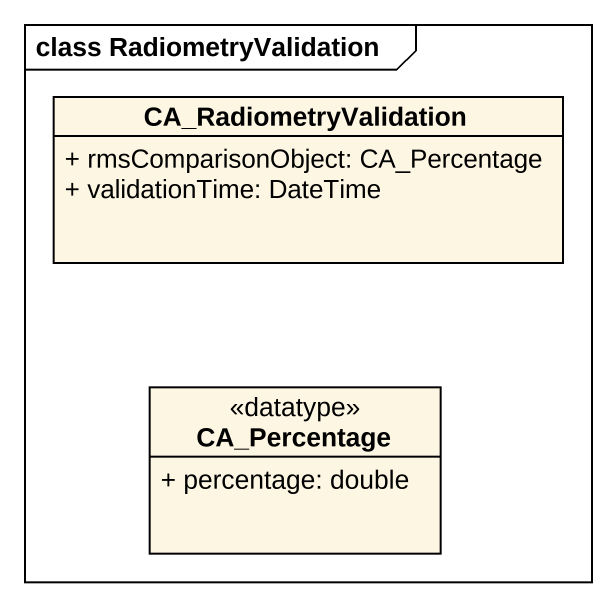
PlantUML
@startuml
mainframe class RadiometryValidation
hide circle
hide empty members
skinparam classAttributeIconSize 0
class CA_RadiometryValidation {
  + rmsComparisonObject: CA_Percentage
  + validationTime: DateTime
}
class CA_Percentage <<datatype>> {
  + percentage: double
}
@enduml
